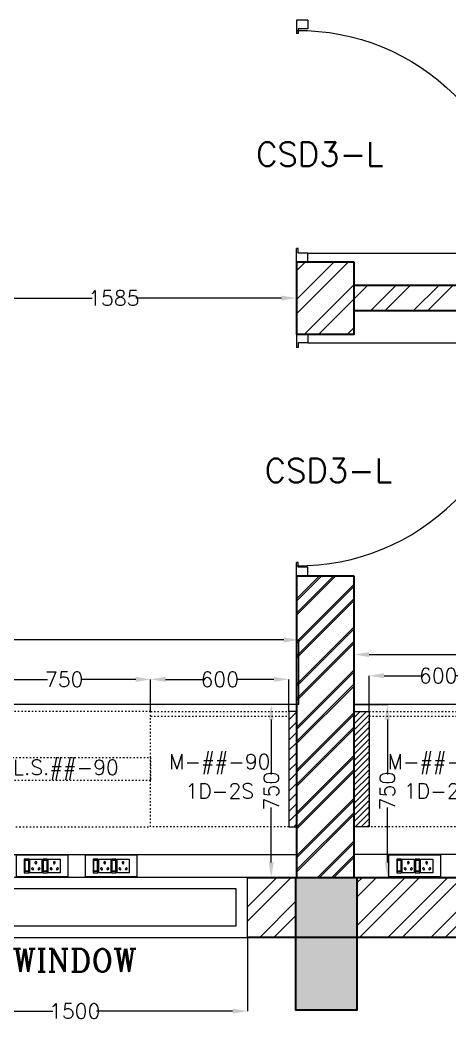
# Model space of a CAD drawing. Extents: x -52083 to 49512, y -145230 to 20224.
# Drawn here: x -28813 to -26946, y -20351 to -16009 of the extents above; entities that cross this region are included whole.
import ezdxf
from ezdxf.enums import TextEntityAlignment as Align

# ---------------------------------------------------------------- set-up
doc = ezdxf.new("R2010")
doc.units = 0
doc.header["$LTSCALE"] = 0.5
doc.header["$MEASUREMENT"] = 0
doc.header["$PDMODE"] = 32
doc.linetypes.add('ACAD_ISO03W100', pattern=[30, 12, -18])
for name, color, linetype, lineweight in [('1050x2100 Door', 6, 'Continuous', 5), ('COL', 1, 'Continuous', 35), ('DIM', 3, 'Continuous', 5), ('Furniture', 30, 'Continuous', 13), ('Hatch-1', 8, 'Continuous', 5), ('Sa-Block Text', 7, 'Continuous', 18), ('wall-1', 7, 'Continuous', 35)]:
    doc.layers.add(name, color=color, linetype=linetype, lineweight=lineweight)
for name, color, linetype in [('Asbuilt', 7, 'Continuous'), ('PDF_Text', 5, 'Continuous'), ('SA-6MRP', 1, 'Continuous'), ('SA-6MUP', 223, 'Continuous'), ('SA-FUR', 3, 'Continuous')]:
    doc.layers.add(name, color=color, linetype=linetype)
doc.styles.add('RomanS', font='romans.shx')
doc.styles.get("Standard").update_dxf_attribs({"font": 'romans.shx'})
doc.dimstyles.new('Sa-dim', dxfattribs={"dimtxt": 65, "dimasz": 65, "dimexe": 0, "dimexo": 0, "dimtad": 0, "dimdec": 0, "dimdsep": 46, "dimtxsty": 'Standard', "dimcen": 0, "dimclrd": 256, "dimclre": 7, "dimclrt": 1, "dimadec": 0, "dimazin": 0, "dimtfac": 1, "dimtdec": 0, "dimtmove": 0, "dimatfit": 3, "dimfxl": 1, "dimlwd": -1, "dimarcsym": 0})
pattern_1 = [(45, (5394.74, 2e-13), (-92.80777, 92.80777), []), (45, (5456.61, 2e-13), (-92.80777, 92.80777), [])]
pattern_2 = [(45, (-126029.9, -3e-12), (-92.80777, 92.80777), []), (45, (-125968.02, -3e-12), (-92.80777, 92.80777), [])]

# ---------------------------------------------------------------- blocks, each defined once
blk = doc.blocks.new('*U109')
at = {"color": 5}
blk.add_wipeout([(50, 400), (50, 240), (1450, 240), (1450, 400)], dxfattribs=at)
blk.add_wipeout([(0, 450), (0, 190), (1500, 190), (1500, 450)], dxfattribs=at)
for points in [[(0, 450), (0, 190), (1500, 190), (1500, 450)], [(50, 400), (50, 240), (1450, 240), (1450, 400)]]:
    blk.add_lwpolyline(points, close=True, dxfattribs=at)
blk = doc.blocks.new('*D413')
at = {"layer": 'Defpoints', "color": 0, "transparency": 16777216}
for p in [(-29325, -19988.3), (-27825, -19988.3), (-27825, -20308.2)]:
    blk.add_point(p, dxfattribs=at)
at = {"layer": 'DIM', "color": 7, "lineweight": -2, "transparency": 16777216}
for p, q in [((-29325, -19988.3), (-29325, -20308.2)), ((-27825, -19988.3), (-27825, -20308.2))]:
    blk.add_line(p, q, dxfattribs=at)
at = {"layer": 'DIM', "transparency": 16777216}
for p, q in [((-29260, -20308.2), (-28669.5, -20308.2)), ((-27890, -20308.2), (-28480.5, -20308.2))]:
    blk.add_line(p, q, dxfattribs=at)
for points in [[(-29260, -20297.4), (-29260, -20319), (-29325, -20308.2)], [(-27890, -20297.4), (-27890, -20319), (-27825, -20308.2)]]:
    blk.add_solid(points, dxfattribs=at)
at = {"layer": 'DIM', "color": 1, "transparency": 16777216, "insert": (-28575, -20308.2), "char_height": 65, "attachment_point": 5}
blk.add_mtext('1500', dxfattribs=at)
blk = doc.blocks.new('*U92')
at = {"layer": 'SA-FUR', "color": 230, "linetype": 'ACAD_ISO03W100', "lineweight": 13}
for points in [[(750, 500), (0, 500), (0, 0), (750, 0)], [(750, 200), (0, 200), (0, 300), (750, 300)]]:
    blk.add_lwpolyline(points, close=True, dxfattribs=at)
at = {"layer": 'SA-FUR', "color": 7}
blk.add_attdef('TAG-2', text='', height=65, dxfattribs=at).set_placement((382.1, 224.8), align=Align.CENTER)
blk = doc.blocks.new('*D463')
at = {"layer": 'Defpoints', "color": 0, "transparency": 16777216}
for p in [(-28245.5, -18869.1), (-28995.5, -19008.3), (-28245.5, -19008.3)]:
    blk.add_point(p, dxfattribs=at)
at = {"layer": 'DIM', "color": 7, "lineweight": -2, "transparency": 16777216}
for p, q in [((-28995.5, -19008.3), (-28995.5, -18869.1)), ((-28245.5, -19008.3), (-28245.5, -18869.1))]:
    blk.add_line(p, q, dxfattribs=at)
at = {"layer": 'DIM', "transparency": 16777216}
for p, q in [((-28930.5, -18869.1), (-28692.6, -18869.1)), ((-28310.5, -18869.1), (-28548.5, -18869.1))]:
    blk.add_line(p, q, dxfattribs=at)
for points in [[(-28930.5, -18858.3), (-28930.5, -18880), (-28995.5, -18869.1)], [(-28310.5, -18858.3), (-28310.5, -18880), (-28245.5, -18869.1)]]:
    blk.add_solid(points, dxfattribs=at)
at = {"layer": 'DIM', "color": 1, "transparency": 16777216, "insert": (-28620.5, -18869.1), "char_height": 65, "attachment_point": 5}
blk.add_mtext('750', dxfattribs=at)
blk = doc.blocks.new('*D464')
at = {"color": 7, "lineweight": -2, "transparency": 16777216}
for p, q in [((-36315.5, -18978.3), (-36315.5, -18698.1)), ((-27602.5, -18978.3), (-27602.5, -18698.1))]:
    blk.add_line(p, q, dxfattribs=at)
at = {"transparency": 16777216}
for p, q in [((-36250.5, -18698.1), (-32056.7, -18698.1)), ((-27667.5, -18698.1), (-31861.3, -18698.1))]:
    blk.add_line(p, q, dxfattribs=at)
for points in [[(-36250.5, -18687.2), (-36250.5, -18708.9), (-36315.5, -18698.1)], [(-27667.5, -18687.2), (-27667.5, -18708.9), (-27602.5, -18698.1)]]:
    blk.add_solid(points, dxfattribs=at)
at = {"layer": 'Defpoints', "color": 0, "transparency": 16777216}
for p in [(-27602.5, -18698.1), (-36315.5, -18978.3), (-27602.5, -18978.3)]:
    blk.add_point(p, dxfattribs=at)
at = {"color": 1, "transparency": 16777216, "insert": (-31959, -18698.1), "char_height": 65, "attachment_point": 5}
blk.add_mtext('8713', dxfattribs=at)
blk = doc.blocks.new('*D454')
at = {"layer": 'Defpoints', "color": 0, "transparency": 16777216}
for p in [(-27722.1, -18978.3), (-27612.5, -18978.3), (-27612.5, -19728.3)]:
    blk.add_point(p, dxfattribs=at)
at = {"layer": 'DIM', "color": 7, "lineweight": -2, "transparency": 16777216}
for p, q in [((-27612.5, -18978.3), (-27722.1, -18978.3)), ((-27612.5, -19728.3), (-27722.1, -19728.3))]:
    blk.add_line(p, q, dxfattribs=at)
at = {"layer": 'DIM', "transparency": 16777216}
for p, q in [((-27722.1, -19043.3), (-27722.1, -19281.2)), ((-27722.1, -19663.3), (-27722.1, -19425.3))]:
    blk.add_line(p, q, dxfattribs=at)
for points in [[(-27733, -19043.3), (-27711.3, -19043.3), (-27722.1, -18978.3)], [(-27733, -19663.3), (-27711.3, -19663.3), (-27722.1, -19728.3)]]:
    blk.add_solid(points, dxfattribs=at)
at = {"layer": 'DIM', "color": 1, "transparency": 16777216, "insert": (-27722.1, -19353.3), "char_height": 65, "attachment_point": 5, "rotation": 90}
blk.add_mtext('750', dxfattribs=at)
blk = doc.blocks.new('*U133')
at = {"ltscale": 300}
for p, q in [((-78.1, 29.8), (-78.1, -29.8)), ((-78.1, 29.8), (-78.1, -29.8)), ((-57.3, 29.8), (-78.1, 29.8)), ((-78.1, 29.8), (-57.3, 29.8)), ((-76.3, 23.3), (-76.3, -23.3)), ((-59.1, 23.3), (-76.3, 23.3)), ((-59.1, -23.3), (-59.1, 23.3)), ((-57.3, -29.8), (-57.3, 29.8)), ((-53.9, 29.8), (-1.7, 29.8)), ((-53.9, -29.8), (-53.9, 29.8)), ((-1.7, 29.8), (-1.7, -29.8)), ((1.7, 29.8), (1.7, -29.8)), ((1.7, 29.8), (1.7, -29.8)), ((22.5, 29.8), (1.7, 29.8)), ((1.7, 29.8), (22.5, 29.8)), ((3.5, 23.3), (3.5, -23.3)), ((20.7, 23.3), (3.5, 23.3)), ((20.7, -23.3), (20.7, 23.3)), ((22.5, -29.8), (22.5, 29.8)), ((25.9, -29.8), (25.9, 29.8)), ((25.9, 29.8), (78.1, 29.8)), ((78.1, 29.8), (78.1, -29.8)), ((-78.1, -29.8), (-57.3, -29.8)), ((-76.3, -21.2), (-59.1, -21.2)), ((-76.3, -23.3), (-59.1, -23.3)), ((-1.7, -29.8), (-53.9, -29.8)), ((1.7, -29.8), (22.5, -29.8)), ((3.5, -21.2), (20.7, -21.2)), ((3.5, -23.3), (20.7, -23.3)), ((78.1, -29.8), (25.9, -29.8))]:
    blk.add_line(p, q, dxfattribs=at)
blk.add_lwpolyline([(-113, -46), (113, -46), (113, 46), (-113, 46)], close=True, dxfattribs=at)
for centre, radius, start, end in [((-27.8, 14.7), 4.06, 307.1584, 232.8416), ((-27.8, 10.6), 2.59, 161.4031, 18.5969), ((52, 14.7), 4.06, 307.1584, 232.8416), ((52, 10.6), 2.59, 161.4031, 18.5969), ((-42.7, -11.6), 3.5, 5.2689, 272.51), ((-39.9, -14), 2.82, 202.6838, 75.0951), ((-15.7, -14), 2.82, 104.9049, 337.3162), ((-12.9, -11.6), 3.5, 267.49, 174.7311), ((37.1, -11.6), 3.5, 5.2689, 272.51), ((39.9, -14), 2.82, 202.6838, 75.0951), ((64.1, -14), 2.82, 104.9049, 337.3162), ((66.9, -11.6), 3.5, 267.49, 174.7311)]:
    blk.add_arc(centre, radius, start, end, dxfattribs=at)
at = {"layer": 'Sa-Block Text', "flags": 1}
for tag, p in [('PROJECTNAME', (102.4, 776)), ('FLOOR', (102.4, 686.5)), ('LABNAME', (102.4, 577)), ('ITEMNO:', (102.4, 479.7))]:
    blk.add_attdef(tag, text='', height=65, dxfattribs=at).set_placement(p, align=Align.MIDDLE_CENTER)
at = {"layer": 'Sa-Block Text'}
blk.add_attdef('CATALOGUE', text='', height=65, dxfattribs=at).set_placement((102.4, 360.5), align=Align.MIDDLE_CENTER)
blk = doc.blocks.new('*D468')
at = {"layer": 'Defpoints', "color": 0, "transparency": 16777216}
for p in [(-29197.5, -17215.3), (-29197.5, -17215.3), (-27612.5, -17215.3)]:
    blk.add_point(p, dxfattribs=at)
at = {"layer": 'DIM', "transparency": 16777216}
for p, q in [((-29132.5, -17215.3), (-28499.9, -17215.3)), ((-27677.5, -17215.3), (-28310.1, -17215.3))]:
    blk.add_line(p, q, dxfattribs=at)
for points in [[(-29132.5, -17204.4), (-29132.5, -17226.1), (-29197.5, -17215.3)], [(-27677.5, -17204.4), (-27677.5, -17226.1), (-27612.5, -17215.3)]]:
    blk.add_solid(points, dxfattribs=at)
at = {"layer": 'DIM', "color": 1, "transparency": 16777216, "insert": (-28405, -17215.3), "char_height": 65, "attachment_point": 5}
blk.add_mtext('1585', dxfattribs=at)
blk = doc.blocks.new('*U115')
at = {"layer": 'SA-FUR', "color": 230, "linetype": 'ACAD_ISO03W100', "lineweight": 13}
blk.add_line((600, 20), (0, 20), dxfattribs=at)
blk.add_lwpolyline([(0, 500), (600, 500), (600, 0), (0, 0)], close=True, dxfattribs=at)
at = {"layer": 'SA-FUR', "color": 7}
for tag, p in [('TAG-2', (300, 377.6)), ('TAG', (300, 250))]:
    blk.add_attdef(tag, text='', height=65, rotation=180, dxfattribs=at).set_placement(p, align=Align.CENTER)
blk = doc.blocks.new('*D670')
at = {"layer": 'Defpoints', "color": 0, "transparency": 16777216}
for p in [(-28245.5, -18869.1), (-28245.5, -19008.3), (-27645.5, -19008.3)]:
    blk.add_point(p, dxfattribs=at)
at = {"layer": 'Hatch-1', "color": 7, "lineweight": -2, "transparency": 16777216}
for p, q in [((-28245.5, -19008.3), (-28245.5, -18869.1)), ((-27645.5, -19008.3), (-27645.5, -18869.1))]:
    blk.add_line(p, q, dxfattribs=at)
at = {"layer": 'Hatch-1', "transparency": 16777216}
for p, q in [((-28180.5, -18869.1), (-28018, -18869.1)), ((-27710.5, -18869.1), (-27873, -18869.1))]:
    blk.add_line(p, q, dxfattribs=at)
for points in [[(-28180.5, -18858.3), (-28180.5, -18880), (-28245.5, -18869.1)], [(-27710.5, -18858.3), (-27710.5, -18880), (-27645.5, -18869.1)]]:
    blk.add_solid(points, dxfattribs=at)
at = {"layer": 'Hatch-1', "color": 1, "transparency": 16777216, "insert": (-27945.5, -18869.1), "char_height": 65, "attachment_point": 5}
blk.add_mtext('600', dxfattribs=at)
blk = doc.blocks.new('1050x2100')
at = {"layer": '1050x2100 Door'}
for p, q in [((289971.9, 46661.9), (289971.9, 46711.8)), ((289971.9, 46711.8), (290030.3, 46711.8)), ((289971.9, 46661.9), (289971.9, 46711.8)), ((290010.2, 46661.9), (290010.2, 46705.1)), ((290010.2, 46705.1), (290030.3, 46705.1)), ((290030.3, 46705.1), (290030.3, 46711.8)), ((291021.9, 46711.8), (290963.5, 46711.8)), ((290963.5, 46705.1), (290963.5, 46711.8)), ((290983.6, 46705.1), (290963.5, 46705.1)), ((290983.6, 46661.9), (290983.6, 46705.1)), ((291021.9, 46661.9), (291021.9, 46711.8)), ((289971.9, 46661.9), (290010.2, 46661.9)), ((291021.9, 46661.9), (290983.6, 46661.9)), ((290983.6, 46661.9), (290983.6, 45743.9))]:
    blk.add_line(p, q, dxfattribs=at)
blk.add_arc((290976, 46702.9), 959, 179.4701, 270.4563, dxfattribs=at)
blk = doc.blocks.new('*D677')
at = {"layer": 'Defpoints', "color": 0, "transparency": 16777216}
for p in [(-27722.1, -18978.3), (-27612.5, -18978.3), (-27612.5, -19728.3)]:
    blk.add_point(p, dxfattribs=at)
at = {"layer": 'DIM', "color": 7, "lineweight": -2, "transparency": 16777216}
for p, q in [((-27612.5, -18978.3), (-27722.1, -18978.3)), ((-27612.5, -19728.3), (-27722.1, -19728.3))]:
    blk.add_line(p, q, dxfattribs=at)
at = {"layer": 'DIM', "transparency": 16777216}
for p, q in [((-27722.1, -19043.3), (-27722.1, -19281.2)), ((-27722.1, -19663.3), (-27722.1, -19425.3))]:
    blk.add_line(p, q, dxfattribs=at)
for points in [[(-27733, -19043.3), (-27711.3, -19043.3), (-27722.1, -18978.3)], [(-27733, -19663.3), (-27711.3, -19663.3), (-27722.1, -19728.3)]]:
    blk.add_solid(points, dxfattribs=at)
at = {"layer": 'DIM', "color": 1, "transparency": 16777216, "insert": (-27722.1, -19353.3), "char_height": 65, "attachment_point": 5, "rotation": 90}
blk.add_mtext('750', dxfattribs=at)
blk = doc.blocks.new('*U130')
for p, q in [((-78.1, 29.8), (-78.1, -29.8)), ((-78.1, 29.8), (-78.1, -29.8)), ((-57.3, 29.8), (-78.1, 29.8)), ((-78.1, 29.8), (-57.3, 29.8)), ((-76.3, 23.3), (-76.3, -23.3)), ((-59.1, 23.3), (-76.3, 23.3)), ((-59.1, -23.3), (-59.1, 23.3)), ((-57.3, -29.8), (-57.3, 29.8)), ((-53.9, 29.8), (-1.7, 29.8)), ((-53.9, -29.8), (-53.9, 29.8)), ((-1.7, 29.8), (-1.7, -29.8)), ((1.7, 29.8), (1.7, -29.8)), ((1.7, 29.8), (1.7, -29.8)), ((22.5, 29.8), (1.7, 29.8)), ((1.7, 29.8), (22.5, 29.8)), ((3.5, 23.3), (3.5, -23.3)), ((20.7, 23.3), (3.5, 23.3)), ((20.7, -23.3), (20.7, 23.3)), ((22.5, -29.8), (22.5, 29.8)), ((25.9, -29.8), (25.9, 29.8)), ((25.9, 29.8), (78.1, 29.8)), ((78.1, 29.8), (78.1, -29.8)), ((-78.1, -29.8), (-57.3, -29.8)), ((-76.3, -21.2), (-59.1, -21.2)), ((-76.3, -23.3), (-59.1, -23.3)), ((-1.7, -29.8), (-53.9, -29.8)), ((1.7, -29.8), (22.5, -29.8)), ((3.5, -21.2), (20.7, -21.2)), ((3.5, -23.3), (20.7, -23.3)), ((78.1, -29.8), (25.9, -29.8))]:
    blk.add_line(p, q)
blk.add_lwpolyline([(-113, -46), (113, -46), (113, 46), (-113, 46)], close=True)
for centre, radius, start, end in [((-27.8, 14.7), 4.06, 307.1584, 232.8416), ((-27.8, 10.6), 2.59, 161.4031, 18.5969), ((52, 14.7), 4.06, 307.1584, 232.8416), ((52, 10.6), 2.59, 161.4031, 18.5969), ((-42.7, -11.6), 3.5, 5.2689, 272.51), ((-39.9, -14), 2.82, 202.6838, 75.0951), ((-15.7, -14), 2.82, 104.9049, 337.3162), ((-12.9, -11.6), 3.5, 267.49, 174.7311), ((37.1, -11.6), 3.5, 5.2689, 272.51), ((39.9, -14), 2.82, 202.6838, 75.0951), ((64.1, -14), 2.82, 104.9049, 337.3162), ((66.9, -11.6), 3.5, 267.49, 174.7311)]:
    blk.add_arc(centre, radius, start, end)
at = {"layer": 'Sa-Block Text', "flags": 1}
for tag, p in [('PROJECTNAME', (14.8, 619.1)), ('FLOOR', (14.8, 529.6)), ('LABNAME', (14.8, 420.1)), ('ITEMNO:', (14.8, 322.8))]:
    blk.add_attdef(tag, text='', height=65, dxfattribs=at).set_placement(p, align=Align.MIDDLE_CENTER)
at = {"layer": 'Sa-Block Text'}
blk.add_attdef('CATALOGUE', text='', height=65, dxfattribs=at).set_placement((14.8, 173.9), align=Align.MIDDLE_CENTER)
blk = doc.blocks.new('*D747')
at = {"layer": 'Defpoints', "color": 0, "transparency": 16777216}
for p in [(-26697.5, -18853.3), (-27297.5, -19008.3), (-26697.5, -19008.3)]:
    blk.add_point(p, dxfattribs=at)
at = {"layer": 'DIM', "color": 7, "lineweight": -2, "transparency": 16777216}
for p, q in [((-27297.5, -19008.3), (-27297.5, -18853.3)), ((-26697.5, -19008.3), (-26697.5, -18853.3))]:
    blk.add_line(p, q, dxfattribs=at)
at = {"layer": 'DIM', "transparency": 16777216}
for p, q in [((-27232.5, -18853.3), (-27070, -18853.3)), ((-26762.5, -18853.3), (-26925, -18853.3))]:
    blk.add_line(p, q, dxfattribs=at)
for points in [[(-27232.5, -18842.4), (-27232.5, -18864.1), (-27297.5, -18853.3)], [(-26762.5, -18842.4), (-26762.5, -18864.1), (-26697.5, -18853.3)]]:
    blk.add_solid(points, dxfattribs=at)
at = {"layer": 'DIM', "color": 1, "transparency": 16777216, "insert": (-26997.5, -18853.3), "char_height": 65, "attachment_point": 5}
blk.add_mtext('600', dxfattribs=at)
blk = doc.blocks.new('*D750')
at = {"layer": 'Asbuilt', "color": 7, "lineweight": -2, "transparency": 16777216}
for p, q in [((-27362.5, -18978.3), (-27362.5, -18761.5)), ((-25347.5, -18978.3), (-25347.5, -18761.5))]:
    blk.add_line(p, q, dxfattribs=at)
at = {"layer": 'Asbuilt', "transparency": 16777216}
for p, q in [((-27297.5, -18761.5), (-26453.5, -18761.5)), ((-25412.5, -18761.5), (-26256.5, -18761.5))]:
    blk.add_line(p, q, dxfattribs=at)
for points in [[(-27297.5, -18750.7), (-27297.5, -18772.4), (-27362.5, -18761.5)], [(-25412.5, -18750.7), (-25412.5, -18772.4), (-25347.5, -18761.5)]]:
    blk.add_solid(points, dxfattribs=at)
at = {"layer": 'Defpoints', "color": 0, "transparency": 16777216}
for p in [(-27362.5, -18761.5), (-27362.5, -18978.3), (-25347.5, -18978.3)]:
    blk.add_point(p, dxfattribs=at)
at = {"layer": 'Asbuilt', "color": 1, "transparency": 16777216, "insert": (-26355, -18761.5), "char_height": 65, "attachment_point": 5}
blk.add_mtext('2015', dxfattribs=at)
blk = doc.blocks.new('*U120')
at = {"color": 1}
blk.add_lwpolyline([(-2125, 0), (620, 0), (620, 100), (-2125, 100)], close=True, dxfattribs=at)
blk = doc.blocks.new('*D754')
at = {"layer": 'Defpoints', "color": 0, "transparency": 16777216}
for p in [(-27362.5, -18978.3), (-27217.9, -18978.3), (-27362.5, -19728.3)]:
    blk.add_point(p, dxfattribs=at)
at = {"layer": 'DIM', "color": 7, "lineweight": -2, "transparency": 16777216}
for p, q in [((-27362.5, -18978.3), (-27217.9, -18978.3)), ((-27362.5, -19728.3), (-27217.9, -19728.3))]:
    blk.add_line(p, q, dxfattribs=at)
at = {"layer": 'DIM', "transparency": 16777216}
for p, q in [((-27217.9, -19043.3), (-27217.9, -19281.2)), ((-27217.9, -19663.3), (-27217.9, -19425.3))]:
    blk.add_line(p, q, dxfattribs=at)
for points in [[(-27228.8, -19043.3), (-27207.1, -19043.3), (-27217.9, -18978.3)], [(-27228.8, -19663.3), (-27207.1, -19663.3), (-27217.9, -19728.3)]]:
    blk.add_solid(points, dxfattribs=at)
at = {"layer": 'DIM', "color": 1, "transparency": 16777216, "insert": (-27217.9, -19353.3), "char_height": 65, "attachment_point": 5, "rotation": 90}
blk.add_mtext('750', dxfattribs=at)

msp = doc.modelspace()

# ---------------------------------------------------------------- hatches: boundary and pattern name
h = msp.add_hatch()
h.set_pattern_fill('ANSI31', scale=250)
h.set_pattern_definition([(45, (-54795.46, -28648.994), (-22.097087, 22.097087), [])])
h.paths.add_polyline_path([(-27645.5, -19508.3), (-27612.5, -19508.3), (-27612.5, -19008.3), (-27645.5, -19008.3)])
at = {"layer": 'COL'}
h = msp.add_hatch(color=256, dxfattribs=at)
h.dxf.hatch_style = 1
h.paths.add_polyline_path([(-27350.5, -19728.3), (-27615.5, -19728.3), (-27615.5, -20303.3), (-27350.5, -20303.3)])
at = {"layer": 'Hatch-1'}
h = msp.add_hatch(dxfattribs=at)
h.set_pattern_fill('ANSI32,_O', color=256, scale=350)
h.set_pattern_definition(pattern_2)
h.paths.add_polyline_path([(-27362.5, -17059.3), (-27612.5, -17059.3), (-27612.5, -17371.3), (-27362.5, -17371.3)])
h = msp.add_hatch(dxfattribs=at)
h.set_pattern_fill('ANSI32,_O', color=256, scale=350)
h.set_pattern_definition(pattern_2)
h.paths.add_polyline_path([(-27362.5, -17159.3), (-24317.5, -17159.3), (-24317.5, -17271.3), (-27362.5, -17271.3)])
h = msp.add_hatch(dxfattribs=at)
h.set_pattern_fill('ANSI32,_O', color=256, scale=350)
h.set_pattern_definition(pattern_1)
h.paths.add_polyline_path([(-27612.5, -18421.3), (-27362.5, -18421.3), (-27362.5, -19728.3), (-27612.5, -19728.3)])
h = msp.add_hatch(dxfattribs=at)
h.set_pattern_fill('ANSI32,_O', color=256, scale=350)
h.set_pattern_definition(pattern_2)
h.paths.add_polyline_path([(-27362.5, -18421.3), (-27612.5, -18421.3), (-27612.5, -19728.3), (-27362.5, -19728.3)])
h = msp.add_hatch(dxfattribs=at)
h.set_pattern_fill('ANSI32,_O', color=256, scale=350)
h.set_pattern_definition(pattern_1)
h.paths.add_polyline_path([(-27350.5, -19728.3), (-24322.5, -19728.3), (-24322.5, -19988.3), (-27350.5, -19988.3)])
at = {"layer": 'SA-FUR', "transparency": 33554687}
h = msp.add_hatch(dxfattribs=at)
h.set_pattern_fill('ANSI31', color=6, scale=150)
h.set_pattern_definition([(45, (-228435.135, -28340.38), (-13.2582521, 13.2582521), [])])
h.paths.add_polyline_path([(-27297.5, -19508.3), (-27362.5, -19508.3), (-27362.5, -19008.3), (-27297.5, -19008.3)])

# ---------------------------------------------------------------- linework, layer by layer
at = {"color": 3}
msp.add_line((-27602.5, -18978.3, 2637.8), (-35295.5, -18978.3, 2637.8), dxfattribs=at)
at = {"elevation": 2637.8}
msp.add_lwpolyline([(-27645.5, -19508.3), (-27612.5, -19508.3), (-27612.5, -19008.3), (-27645.5, -19008.3)], close=True, dxfattribs=at)
at = {"layer": 'COL', "elevation": 2637.8}
msp.add_lwpolyline([(-27615.5, -19728.3), (-27350.5, -19728.3), (-27350.5, -20303.3), (-27615.5, -20303.3)], close=True, dxfattribs=at)
at = {"layer": 'Hatch-1', "elevation": 2637.8}
for points in [[(-27612.5, -18421.3), (-27362.5, -18421.3), (-27362.5, -19728.3), (-27612.5, -19728.3)], [(-27350.5, -19728.3), (-24322.5, -19728.3), (-24322.5, -19988.3), (-27350.5, -19988.3)]]:
    msp.add_lwpolyline(points, close=True, dxfattribs=at)
at = {"layer": 'SA-FUR', "elevation": 2637.8}
msp.add_lwpolyline([(-25347.5, -18978.3), (-27362.5, -18978.3), (-27362.5, -19728.3), (-25347.5, -19728.3)], close=True, dxfattribs=at)
at = {"layer": 'SA-FUR', "color": 7, "elevation": 2637.8}
msp.add_lwpolyline([(-27297.5, -19508.3), (-27362.5, -19508.3), (-27362.5, -19008.3), (-27297.5, -19008.3)], close=True, dxfattribs=at)
at = {"layer": 'wall-1', "color": 7}
for p, q in [((-27612.5, -17059.3, 2637.8), (-27612.5, -17371.3, 2637.8)), ((-27362.5, -17371.3, 2637.8), (-27362.5, -17059.3, 2637.8)), ((-27612.5, -17371.3, 2637.8), (-27362.5, -17371.3, 2637.8))]:
    msp.add_line(p, q, dxfattribs=at)
at = {"layer": 'wall-1', "color": 7, "elevation": 2637.8}
for points in [[(-27362.5, -17059.3), (-27612.5, -17059.3), (-27612.5, -17371.3), (-27362.5, -17371.3)], [(-27362.5, -17159.3), (-24317.5, -17159.3), (-24317.5, -17271.3), (-27362.5, -17271.3)], [(-27362.5, -18421.3), (-27612.5, -18421.3), (-27612.5, -19728.3), (-27362.5, -19728.3)], [(-27362.5, -18421.3), (-27612.5, -18421.3), (-27612.5, -19728.3), (-27362.5, -19728.3)]]:
    msp.add_lwpolyline(points, close=True, dxfattribs=at)
at = {"layer": 'wall-1', "elevation": 2637.8}
msp.add_lwpolyline([(-24057.5, -19988.3), (-46669.5, -19988.3), (-46669.5, -19728.3), (-24057.5, -19728.3)], close=True, dxfattribs=at)

# ---------------------------------------------------------------- block references
msp.add_blockref('*U120', (-25237.5, -19728.3, 2637.8))
at = {"layer": '1050x2100 Door', "xscale": -1, "rotation": 90}
msp.add_blockref('1050x2100', (19099.3, 273962.6, 2637.8), dxfattribs=at)
at = {"layer": '1050x2100 Door', "rotation": 90}
msp.add_blockref('1050x2100', (19099.3, -308393.2, 2637.8), dxfattribs=at)
at = {"layer": 'SA-6MRP', "color": 7}
msp.add_blockref('*U133', (-27099.5, -19678.3, 2637.8), dxfattribs=at)
at = {"layer": 'SA-FUR'}
msp.add_blockref('*U92', (-28995.5, -19508.3, 2637.8), dxfattribs=at).add_auto_attribs({'TAG-2': 'L.S.##-90'})
at = {"layer": 'SA-FUR', "rotation": 180}
for p in [(-27645.5, -19008.3, 2637.8), (-26697.5, -19008.3, 2637.8)]:
    msp.add_blockref('*U115', p, dxfattribs=at).add_auto_attribs({'TAG': 'M-##-90', 'TAG-2': '1D-2S'})

# ---------------------------------------------------------------- texts
at = {"layer": '1050x2100 Door', "color": 0, "style": 'RomanS'}
for p in [(-27788, -16642.9, 2637.8), (-27750.8, -18014.6, 2637.8)]:
    msp.add_text('CSD3-L', height=103.23, dxfattribs=at).set_placement(p)
at = {"layer": 'PDF_Text', "insert": (-28575, -20038.3, 2637.8), "char_height": 100, "attachment_point": 2, "style": 'RomanS'}
msp.add_mtext('{\\Fromanc|c0;WINDOW}', dxfattribs=at)

# ---------------------------------------------------------------- dimensions: what is measured, and where the dimension line sits
dim = msp.add_linear_dim(base=(-27602.5, -18698.1, 2637.8), p1=(-36315.5, -18978.3, 2637.8), p2=(-27602.5, -18978.3, 2637.8), dimstyle='Sa-dim')
dim.commit()
dim.dimension.update_dxf_attribs({"geometry": '*D464', "text_midpoint": (-31959, -18698.1, 2637.8)})
at = {"layer": 'Asbuilt'}
dim = msp.add_linear_dim(base=(-27362.5, -18761.5, 2637.8), p1=(-25347.5, -18978.3, 2637.8), p2=(-27362.5, -18978.3, 2637.8), dimstyle='Sa-dim', dxfattribs=at)
dim.commit()
dim.dimension.update_dxf_attribs({"geometry": '*D750', "text_midpoint": (-26355, -18761.5, 2637.8)})
at = {"layer": 'DIM'}
dim = msp.add_aligned_dim(p1=(-27612.5, -17215.3, 2637.8), p2=(-29197.5, -17215.3, 2637.8), distance=0, dimstyle='Sa-dim', dxfattribs=at)
dim.commit()
dim.dimension.update_dxf_attribs({"geometry": '*D468', "text_midpoint": (-28405, -17215.3, 2637.8)})
dim = msp.add_linear_dim(base=(-28245.5, -18869.1, 2637.8), p1=(-28995.5, -19008.3, 2637.8), p2=(-28245.5, -19008.3, 2637.8), dimstyle='Sa-dim', dxfattribs=at)
dim.commit()
dim.dimension.update_dxf_attribs({"geometry": '*D463', "text_midpoint": (-28620.5, -18869.1, 2637.8)})
at = {"layer": 'DIM', "color": 7}
dim = msp.add_linear_dim(base=(-26697.5, -18853.3, 2637.8), p1=(-27297.5, -19008.3, 2637.8), p2=(-26697.5, -19008.3, 2637.8), dimstyle='Sa-dim', dxfattribs=at)
dim.commit()
dim.dimension.update_dxf_attribs({"geometry": '*D747', "text_midpoint": (-26997.5, -18853.3, 2637.8)})
for base, p1, p2, picture, middle in [((-27722.1, -18978.3, 2637.8), (-27612.5, -19728.3, 2637.8), (-27612.5, -18978.3, 2637.8), '*D454', (-27722.1, -19353.3, 2637.8)), ((-27722.1, -18978.3, 2637.8), (-27612.5, -19728.3, 2637.8), (-27612.5, -18978.3, 2637.8), '*D677', (-27722.1, -19353.3, 2637.8)), ((-27217.9, -18978.3, 2637.8), (-27362.5, -19728.3, 2637.8), (-27362.5, -18978.3, 2637.8), '*D754', (-27217.9, -19353.3, 2637.8))]:
    dim = msp.add_linear_dim(base=base, p1=p1, p2=p2, angle=90, dimstyle='Sa-dim', dxfattribs=at)
    dim.commit()
    dim.dimension.update_dxf_attribs({"geometry": picture, "text_midpoint": middle})
at = {"layer": 'Hatch-1'}
dim = msp.add_aligned_dim(p1=(-27645.5, -19008.3, 2637.8), p2=(-28245.5, -19008.3, 2637.8), distance=-139.1, dimstyle='Sa-dim', dxfattribs=at)
dim.commit()
dim.dimension.update_dxf_attribs({"geometry": '*D670', "text_midpoint": (-27945.5, -18869.1, 2637.8)})

# ---------------------------------------------------------------- next in the draw order: block references
msp.add_blockref('*U109', (-29325, -20178.3, 2637.8))

# ---------------------------------------------------------------- next in the draw order: hatches: boundary and pattern name
h = msp.add_hatch(dxfattribs=at)
h.set_pattern_fill('ANSI32,_O', color=256, scale=350)
h.set_pattern_definition(pattern_1)
h.paths.add_polyline_path([(-27825, -19728.3), (-27615.5, -19728.3), (-27615.5, -19988.3), (-27825, -19988.3)])

# ---------------------------------------------------------------- next in the draw order: linework, layer by layer
at = {"layer": 'Furniture', "elevation": 2637.8}
msp.add_lwpolyline([(-36325.5, -19628.3), (-27612.5, -19628.3), (-27612.5, -19728.3), (-36325.5, -19728.3)], close=True, dxfattribs=at)
at = {"layer": 'Hatch-1', "elevation": 2637.8}
msp.add_lwpolyline([(-27825, -19728.3), (-27615.5, -19728.3), (-27615.5, -19988.3), (-27825, -19988.3)], close=True, dxfattribs=at)

# ---------------------------------------------------------------- next in the draw order: block references
at = {"layer": 'SA-6MRP', "color": 7}
msp.add_blockref('*U133', (-28417.1, -19678.3, 2637.8), dxfattribs=at)
at = {"layer": 'SA-6MUP', "color": 7}
msp.add_blockref('*U130', (-28715.8, -19678.3, 2637.8), dxfattribs=at)

# ---------------------------------------------------------------- next in the draw order: dimensions: what is measured, and where the dimension line sits
at = {"layer": 'DIM', "color": 7}
dim = msp.add_linear_dim(base=(-27825, -20308.2, 2637.8), p1=(-29325, -19988.3, 2637.8), p2=(-27825, -19988.3, 2637.8), dimstyle='Sa-dim', dxfattribs=at)
dim.commit()
dim.dimension.update_dxf_attribs({"geometry": '*D413', "text_midpoint": (-28575, -20308.2, 2637.8)})

doc.saveas('drawing.dxf')
